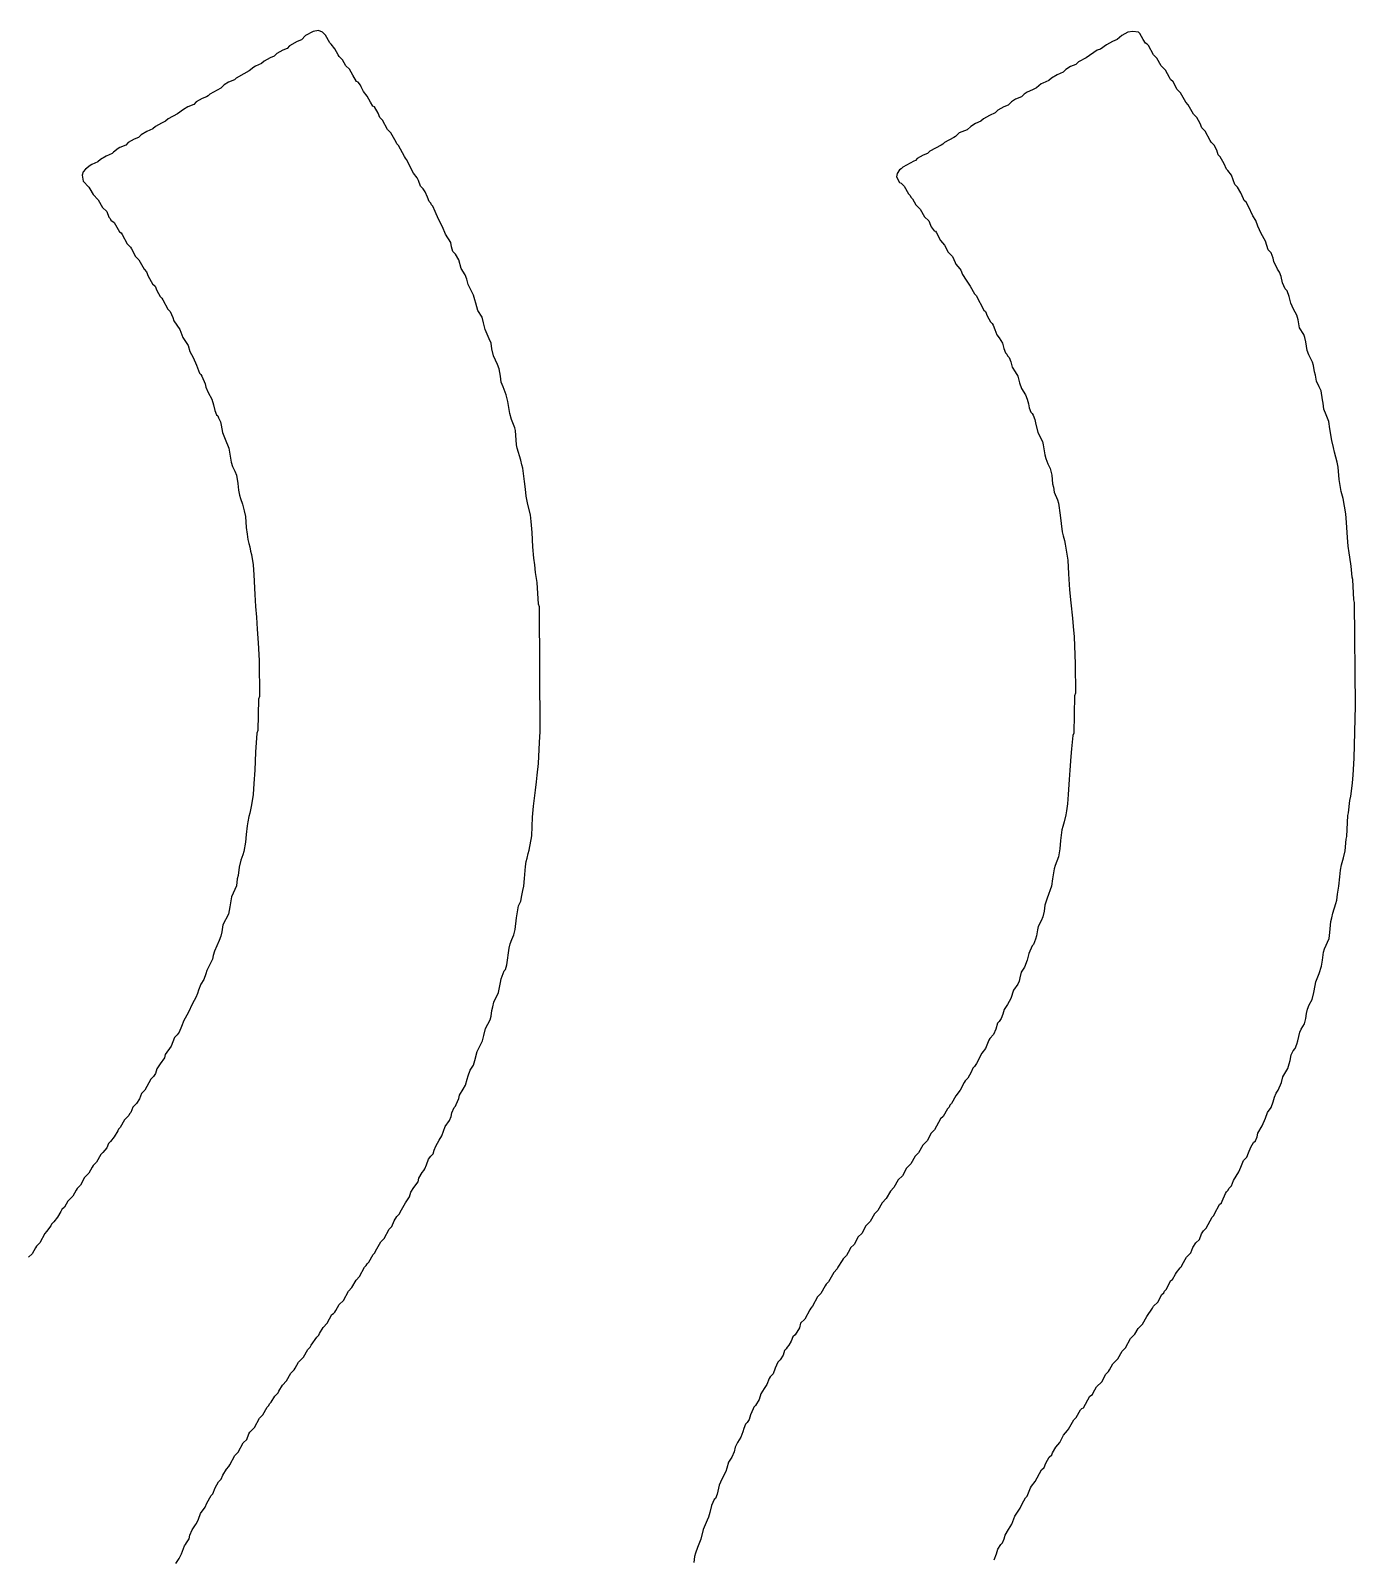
# Model space of a CAD drawing. Header units: inches. Extents: x 0 to 5379, y 0 to 5429.
# Drawn here: x 175.35 to 177.11, y 125.685 to 127.717 of the extents above; entities that cross this region are included whole.
import ezdxf

# ---------------------------------------------------------------- set-up
doc = ezdxf.new("R2010")
doc.units = ezdxf.units.IN
doc.layers.add('Bottom Overlay', color=54, linetype='Continuous')

msp = doc.modelspace()

# ---------------------------------------------------------------- linework, layer by layer
at = {"layer": 'Bottom Overlay'}
for p, q in [((175.7256, 127.7154), (175.7154, 127.7098)), ((175.7324, 127.7165), (175.7256, 127.7154)), ((175.738, 127.7143), (175.7324, 127.7165)), ((175.7419, 127.7103), (175.738, 127.7143)), ((176.8074, 127.7143), (176.7995, 127.7098)), ((176.8141, 127.7154), (176.8074, 127.7143)), ((176.822, 127.7143), (176.8141, 127.7154)), ((176.8237, 127.7126), (176.822, 127.7143)), ((175.694, 127.6963), (175.6907, 127.6929)), ((175.7042, 127.7019), (175.694, 127.6963)), ((175.7098, 127.7041), (175.7042, 127.7019)), ((175.7154, 127.7098), (175.7098, 127.7041)), ((175.7476, 127.7002), (175.7419, 127.7103)), ((175.7493, 127.6985), (175.7476, 127.7002)), ((175.7543, 127.6923), (175.7493, 127.6985)), ((176.7792, 127.6974), (176.7713, 127.6918)), ((176.7871, 127.7019), (176.7792, 127.6974)), ((176.7933, 127.7047), (176.7871, 127.7019)), ((176.7995, 127.7098), (176.7933, 127.7047)), ((176.8282, 127.7047), (176.8237, 127.7126)), ((176.831, 127.6996), (176.8282, 127.7047)), ((176.8333, 127.6985), (176.831, 127.6996)), ((176.835, 127.6968), (176.8333, 127.6985)), ((176.8417, 127.6844), (176.835, 127.6968)), ((175.6602, 127.676), (175.6569, 127.6726)), ((175.6681, 127.6805), (175.6602, 127.676)), ((175.6738, 127.6827), (175.6681, 127.6805)), ((175.6771, 127.6861), (175.6738, 127.6827)), ((175.685, 127.6906), (175.6771, 127.6861)), ((175.6907, 127.6929), (175.685, 127.6906)), ((175.7588, 127.6844), (175.7543, 127.6923)), ((175.76, 127.6822), (175.7588, 127.6844)), ((175.7645, 127.6777), (175.76, 127.6822)), ((175.769, 127.6698), (175.7645, 127.6777)), ((176.742, 127.6749), (176.7386, 127.6715)), ((176.7522, 127.6805), (176.742, 127.6749)), ((176.7668, 127.6906), (176.7522, 127.6805)), ((176.7713, 127.6918), (176.7668, 127.6906)), ((176.8462, 127.6799), (176.8417, 127.6844)), ((176.8519, 127.6698), (176.8462, 127.6799)), ((175.623, 127.6534), (175.6208, 127.6512)), ((175.6332, 127.6591), (175.623, 127.6534)), ((175.6405, 127.663), (175.6332, 127.6591)), ((175.6467, 127.6681), (175.6405, 127.663)), ((175.649, 127.6692), (175.6467, 127.6681)), ((175.6569, 127.6726), (175.649, 127.6692)), ((175.7735, 127.6653), (175.769, 127.6698)), ((175.778, 127.6574), (175.7735, 127.6653)), ((175.7831, 127.6489), (175.778, 127.6574)), ((176.706, 127.6534), (176.7026, 127.6501)), ((176.7138, 127.6579), (176.706, 127.6534)), ((176.7217, 127.6613), (176.7138, 127.6579)), ((176.7251, 127.6647), (176.7217, 127.6613)), ((176.7313, 127.6686), (176.7251, 127.6647)), ((176.7386, 127.6715), (176.7313, 127.6686)), ((176.8575, 127.6641), (176.8519, 127.6698)), ((176.8631, 127.654), (176.8575, 127.6641)), ((176.8643, 127.6517), (176.8631, 127.654)), ((175.6028, 127.6399), (175.5881, 127.632)), ((175.6073, 127.6444), (175.6028, 127.6399)), ((175.6129, 127.6478), (175.6073, 127.6444)), ((175.6208, 127.6512), (175.6129, 127.6478)), ((175.7853, 127.6478), (175.7831, 127.6489)), ((175.7881, 127.6439), (175.7853, 127.6478)), ((175.7893, 127.6416), (175.7881, 127.6439)), ((175.7921, 127.6354), (175.7893, 127.6416)), ((175.7971, 127.6292), (175.7921, 127.6354)), ((176.6738, 127.6348), (176.6699, 127.632)), ((176.6812, 127.6377), (176.6738, 127.6348)), ((176.6862, 127.6405), (176.6812, 127.6377)), ((176.6924, 127.6456), (176.6862, 127.6405)), ((176.6947, 127.6467), (176.6924, 127.6456)), ((176.7026, 127.6501), (176.6947, 127.6467)), ((176.8677, 127.6484), (176.8643, 127.6517)), ((176.8733, 127.6382), (176.8677, 127.6484)), ((176.8778, 127.6337), (176.8733, 127.6382)), ((176.8846, 127.6213), (176.8778, 127.6337)), ((175.5588, 127.6151), (175.5532, 127.6117)), ((175.5667, 127.6185), (175.5588, 127.6151)), ((175.5701, 127.6219), (175.5667, 127.6185)), ((175.578, 127.6264), (175.5701, 127.6219)), ((175.5836, 127.6286), (175.578, 127.6264)), ((175.5859, 127.6298), (175.5836, 127.6286)), ((175.5881, 127.632), (175.5859, 127.6298)), ((175.8017, 127.6213), (175.7971, 127.6292)), ((175.8045, 127.6163), (175.8017, 127.6213)), ((175.8067, 127.6151), (175.8045, 127.6163)), ((175.8118, 127.6067), (175.8067, 127.6151)), ((176.6428, 127.6151), (176.635, 127.6106)), ((176.6485, 127.6174), (176.6428, 127.6151)), ((176.653, 127.6219), (176.6485, 127.6174)), ((176.6586, 127.6253), (176.653, 127.6219)), ((176.6665, 127.6286), (176.6586, 127.6253)), ((176.6699, 127.632), (176.6665, 127.6286)), ((176.8879, 127.6179), (176.8846, 127.6213)), ((176.8947, 127.6055), (176.8879, 127.6179)), ((175.5239, 127.5937), (175.516, 127.5892)), ((175.5295, 127.596), (175.5239, 127.5937)), ((175.5329, 127.5994), (175.5295, 127.596)), ((175.5453, 127.6061), (175.5329, 127.5994)), ((175.5532, 127.6117), (175.5453, 127.6061)), ((175.814, 127.601), (175.8118, 127.6067)), ((175.8174, 127.5977), (175.814, 127.601)), ((175.8242, 127.5853), (175.8174, 127.5977)), ((176.6051, 127.5932), (176.5989, 127.5892)), ((176.6124, 127.596), (176.6051, 127.5932)), ((176.6158, 127.5994), (176.6124, 127.596)), ((176.6237, 127.6039), (176.6158, 127.5994)), ((176.6316, 127.6072), (176.6237, 127.6039)), ((176.635, 127.6106), (176.6316, 127.6072)), ((176.8992, 127.601), (176.8947, 127.6055)), ((176.9037, 127.5932), (176.8992, 127.601)), ((176.906, 127.5875), (176.9037, 127.5932)), ((175.4878, 127.5723), (175.4799, 127.5678)), ((175.4935, 127.5746), (175.4878, 127.5723)), ((175.4968, 127.5779), (175.4935, 127.5746)), ((175.5047, 127.5824), (175.4968, 127.5779)), ((175.5126, 127.5858), (175.5047, 127.5824)), ((175.516, 127.5892), (175.5126, 127.5858)), ((175.8287, 127.5808), (175.8242, 127.5853)), ((175.8355, 127.5684), (175.8287, 127.5808)), ((176.5764, 127.5746), (176.564, 127.5678)), ((176.5786, 127.5757), (176.5764, 127.5746)), ((176.5837, 127.5808), (176.5786, 127.5757)), ((176.5944, 127.5847), (176.5837, 127.5808)), ((176.5989, 127.5892), (176.5944, 127.5847)), ((176.9105, 127.583), (176.906, 127.5875)), ((176.9172, 127.5706), (176.9105, 127.583)), ((175.4585, 127.5532), (175.4506, 127.5498)), ((175.4602, 127.5548), (175.4585, 127.5532)), ((175.4664, 127.5599), (175.4602, 127.5548)), ((175.4687, 127.561), (175.4664, 127.5599)), ((175.4766, 127.5644), (175.4687, 127.561)), ((175.4799, 127.5678), (175.4766, 127.5644)), ((175.8366, 127.5661), (175.8355, 127.5684)), ((175.8388, 127.5639), (175.8366, 127.5661)), ((175.8467, 127.5492), (175.8388, 127.5639)), ((176.5358, 127.5509), (176.5279, 127.5464)), ((176.5414, 127.5532), (176.5358, 127.5509)), ((176.5448, 127.5565), (176.5414, 127.5532)), ((176.5595, 127.5644), (176.5448, 127.5565)), ((176.5617, 127.5655), (176.5595, 127.5644)), ((176.564, 127.5678), (176.5617, 127.5655)), ((176.9184, 127.5684), (176.9172, 127.5706)), ((176.9223, 127.5644), (176.9184, 127.5684)), ((176.9257, 127.5577), (176.9223, 127.5644)), ((176.9274, 127.5515), (176.9257, 127.5577)), ((176.9302, 127.5486), (176.9274, 127.5515)), ((175.423, 127.5323), (175.4197, 127.5289)), ((175.4292, 127.5374), (175.423, 127.5323)), ((175.4315, 127.5385), (175.4292, 127.5374)), ((175.4394, 127.5419), (175.4315, 127.5385)), ((175.4428, 127.5453), (175.4394, 127.5419)), ((175.4506, 127.5498), (175.4428, 127.5453)), ((175.8479, 127.547), (175.8467, 127.5492)), ((175.8495, 127.5453), (175.8479, 127.547)), ((175.8586, 127.5272), (175.8495, 127.5453)), ((176.5042, 127.5317), (176.5014, 127.5267)), ((176.5065, 127.5329), (176.5042, 127.5317)), ((176.5088, 127.5351), (176.5065, 127.5329)), ((176.5234, 127.543), (176.5088, 127.5351)), ((176.5257, 127.5441), (176.5234, 127.543)), ((176.5279, 127.5464), (176.5257, 127.5441)), ((176.9358, 127.5396), (176.9302, 127.5486)), ((176.9386, 127.5323), (176.9358, 127.5396)), ((176.9403, 127.5306), (176.9386, 127.5323)), ((176.9454, 127.5244), (176.9403, 127.5306)), ((175.4197, 127.5289), (175.4185, 127.5244)), ((175.4185, 127.5244), (175.4197, 127.5165)), ((175.4197, 127.5165), (175.4275, 127.5086)), ((175.8636, 127.521), (175.8586, 127.5272)), ((175.8653, 127.5171), (175.8636, 127.521)), ((175.8681, 127.5098), (175.8653, 127.5171)), ((176.5014, 127.5267), (176.5003, 127.5222)), ((176.5003, 127.5222), (176.5042, 127.5148)), ((176.5042, 127.5148), (176.5065, 127.5137)), ((176.5065, 127.5137), (176.5104, 127.5098)), ((176.9499, 127.512), (176.9454, 127.5244)), ((176.9533, 127.5086), (176.9499, 127.512)), ((175.4275, 127.5086), (175.4287, 127.5064)), ((175.4287, 127.5064), (175.4332, 127.4985)), ((175.4332, 127.4985), (175.4399, 127.4917)), ((175.4399, 127.4917), (175.4456, 127.4816)), ((175.8715, 127.5064), (175.8681, 127.5098)), ((175.8743, 127.5024), (175.8715, 127.5064)), ((175.8772, 127.4951), (175.8743, 127.5024)), ((175.8794, 127.4895), (175.8772, 127.4951)), ((176.5104, 127.5098), (176.5161, 127.4996)), ((176.5161, 127.4996), (176.5183, 127.4974)), ((176.5183, 127.4974), (176.5195, 127.4951)), ((176.5195, 127.4951), (176.5217, 127.4929)), ((176.5217, 127.4929), (176.5262, 127.485)), ((176.9578, 127.5008), (176.9533, 127.5086)), ((176.9612, 127.4929), (176.9578, 127.5008)), ((176.9623, 127.4906), (176.9612, 127.4929)), ((176.9646, 127.4884), (176.9623, 127.4906)), ((175.4456, 127.4816), (175.4512, 127.476)), ((175.4512, 127.476), (175.454, 127.4686)), ((175.8817, 127.4872), (175.8794, 127.4895)), ((175.8828, 127.485), (175.8817, 127.4872)), ((175.8845, 127.4833), (175.8828, 127.485)), ((175.8873, 127.476), (175.8845, 127.4833)), ((175.8918, 127.4658), (175.8873, 127.476)), ((176.5262, 127.485), (176.5319, 127.4793)), ((176.5319, 127.4793), (176.5375, 127.4692)), ((176.9679, 127.4827), (176.9646, 127.4884)), ((176.9736, 127.4703), (176.9679, 127.4827)), ((176.9775, 127.4641), (176.9736, 127.4703)), ((175.454, 127.4686), (175.4557, 127.4669)), ((175.4557, 127.4669), (175.4568, 127.4647)), ((175.4568, 127.4647), (175.4613, 127.4613)), ((175.4613, 127.4613), (175.4681, 127.4489)), ((175.8974, 127.4557), (175.8918, 127.4658)), ((175.9014, 127.4461), (175.8974, 127.4557)), ((176.5375, 127.4692), (176.5431, 127.4636)), ((176.5431, 127.4636), (176.5454, 127.4579)), ((176.5454, 127.4579), (176.5465, 127.4557)), ((176.5465, 127.4557), (176.5504, 127.4506)), ((176.5504, 127.4506), (176.5521, 127.45)), ((176.5521, 127.45), (176.5533, 127.4478)), ((176.9803, 127.4568), (176.9775, 127.4641)), ((176.9848, 127.4467), (176.9803, 127.4568)), ((175.4681, 127.4489), (175.4704, 127.4478)), ((175.4704, 127.4478), (175.4715, 127.4455)), ((175.4715, 127.4455), (175.4782, 127.4331)), ((175.4782, 127.4331), (175.4828, 127.4286)), ((175.9081, 127.4348), (175.9014, 127.4461)), ((175.9093, 127.4292), (175.9081, 127.4348)), ((175.911, 127.423), (175.9093, 127.4292)), ((176.5533, 127.4478), (176.5589, 127.4376)), ((176.5589, 127.4376), (176.564, 127.4314)), ((176.564, 127.4314), (176.569, 127.4219)), ((176.9905, 127.4365), (176.9848, 127.4467)), ((176.9939, 127.4253), (176.9905, 127.4365)), ((175.4828, 127.4286), (175.4839, 127.4264)), ((175.4839, 127.4264), (175.4895, 127.4162)), ((175.4895, 127.4162), (175.494, 127.4117)), ((175.494, 127.4117), (175.5008, 127.3993)), ((175.9143, 127.4196), (175.911, 127.423)), ((175.9188, 127.4117), (175.9143, 127.4196)), ((175.9222, 127.4005), (175.9188, 127.4117)), ((176.569, 127.4219), (176.5747, 127.4162)), ((176.5747, 127.4162), (176.5781, 127.4083)), ((176.9978, 127.4213), (176.9939, 127.4253)), ((177.0006, 127.414), (176.9978, 127.4213)), ((177.0017, 127.4095), (177.0006, 127.414)), ((177.0063, 127.3993), (177.0017, 127.4095)), ((175.5008, 127.3993), (175.5042, 127.396)), ((175.5042, 127.396), (175.5064, 127.3903)), ((175.5064, 127.3903), (175.5121, 127.3802)), ((175.9273, 127.392), (175.9222, 127.4005)), ((175.9296, 127.3864), (175.9273, 127.392)), ((176.5781, 127.4083), (176.5792, 127.4061)), ((176.5792, 127.4061), (176.5843, 127.3999)), ((176.5843, 127.3999), (176.5859, 127.3982)), ((176.5859, 127.3982), (176.5882, 127.3926)), ((176.5882, 127.3926), (176.5927, 127.3847)), ((177.0091, 127.3954), (177.0063, 127.3993)), ((177.0113, 127.3898), (177.0091, 127.3954)), ((177.013, 127.3813), (177.0113, 127.3898)), ((175.5121, 127.3802), (175.5154, 127.3768)), ((175.5154, 127.3768), (175.5177, 127.3712)), ((175.5177, 127.3712), (175.5222, 127.3633)), ((175.9312, 127.379), (175.9296, 127.3864)), ((175.9386, 127.365), (175.9312, 127.379)), ((176.5927, 127.3847), (176.5983, 127.3768)), ((176.5983, 127.3768), (176.604, 127.3667)), ((177.0164, 127.3734), (177.013, 127.3813)), ((177.0192, 127.3706), (177.0164, 127.3734)), ((177.022, 127.3633), (177.0192, 127.3706)), ((175.5222, 127.3633), (175.5244, 127.361)), ((175.5244, 127.361), (175.5256, 127.3588)), ((175.5256, 127.3588), (175.5323, 127.3464)), ((175.9403, 127.3588), (175.9386, 127.365)), ((175.9414, 127.3543), (175.9403, 127.3588)), ((175.9442, 127.3447), (175.9414, 127.3543)), ((176.604, 127.3667), (176.6062, 127.3644)), ((176.6062, 127.3644), (176.6164, 127.3452)), ((177.0243, 127.3543), (177.022, 127.3633)), ((177.0277, 127.3464), (177.0243, 127.3543)), ((175.5323, 127.3464), (175.5357, 127.343)), ((175.5357, 127.343), (175.5391, 127.3351)), ((175.5391, 127.3351), (175.5402, 127.3306)), ((175.5402, 127.3306), (175.5481, 127.3193)), ((175.9498, 127.3357), (175.9442, 127.3447)), ((175.9515, 127.3283), (175.9498, 127.3357)), ((175.9538, 127.3193), (175.9515, 127.3283)), ((176.6164, 127.3452), (176.6186, 127.343)), ((176.6186, 127.343), (176.6209, 127.3374)), ((176.6209, 127.3374), (176.6254, 127.3295)), ((176.6254, 127.3295), (176.6276, 127.3272)), ((177.0322, 127.3385), (177.0277, 127.3464)), ((177.0339, 127.3323), (177.0322, 127.3385)), ((177.0356, 127.3216), (177.0339, 127.3323)), ((175.5481, 127.3193), (175.5521, 127.3086)), ((175.5521, 127.3086), (175.5549, 127.3047)), ((175.9594, 127.3069), (175.9538, 127.3193)), ((176.6276, 127.3272), (176.6288, 127.325)), ((176.6288, 127.325), (176.631, 127.3193)), ((176.631, 127.3193), (176.6338, 127.312)), ((176.6338, 127.312), (176.6366, 127.3081)), ((176.6366, 127.3081), (176.6412, 127.3013)), ((177.0412, 127.3126), (177.0356, 127.3216)), ((177.0429, 127.3086), (177.0412, 127.3126)), ((177.044, 127.303), (177.0429, 127.3086)), ((175.5549, 127.3047), (175.5594, 127.2979)), ((175.5594, 127.2979), (175.5616, 127.29)), ((175.5616, 127.29), (175.5661, 127.2821)), ((175.9617, 127.3013), (175.9594, 127.3069)), ((175.9628, 127.2934), (175.9617, 127.3013)), ((175.965, 127.2844), (175.9628, 127.2934)), ((176.6412, 127.3013), (176.6428, 127.294)), ((176.6428, 127.294), (176.6451, 127.2883)), ((176.6451, 127.2883), (176.6468, 127.2866)), ((177.0457, 127.2912), (177.044, 127.303)), ((177.0479, 127.2855), (177.0457, 127.2912)), ((175.5661, 127.2821), (175.5706, 127.272)), ((175.5706, 127.272), (175.5746, 127.2613)), ((175.9701, 127.2726), (175.965, 127.2844)), ((175.9724, 127.2669), (175.9701, 127.2726)), ((175.9741, 127.2574), (175.9724, 127.2669)), ((176.6468, 127.2866), (176.6479, 127.2844)), ((176.6479, 127.2844), (176.6502, 127.2821)), ((176.6502, 127.2821), (176.6524, 127.2765)), ((176.6524, 127.2765), (176.6541, 127.2692)), ((176.6541, 127.2692), (176.6581, 127.263)), ((177.053, 127.2759), (177.0479, 127.2855)), ((177.0541, 127.2714), (177.053, 127.2759)), ((177.0558, 127.263), (177.0541, 127.2714)), ((175.5746, 127.2613), (175.5763, 127.2596)), ((175.5763, 127.2596), (175.5774, 127.2574)), ((175.5774, 127.2574), (175.5819, 127.2472)), ((175.5819, 127.2472), (175.583, 127.2427)), ((175.9752, 127.2495), (175.9741, 127.2574)), ((175.978, 127.2433), (175.9752, 127.2495)), ((176.6581, 127.263), (176.6614, 127.2574)), ((176.6614, 127.2574), (176.6637, 127.2483)), ((176.6637, 127.2483), (176.6665, 127.241)), ((177.057, 127.2585), (177.0558, 127.263)), ((177.0581, 127.2506), (177.057, 127.2585)), ((177.062, 127.2433), (177.0581, 127.2506)), ((175.583, 127.2427), (175.5859, 127.2354)), ((175.5859, 127.2354), (175.5909, 127.2269)), ((175.5909, 127.2269), (175.5932, 127.219)), ((175.9819, 127.2326), (175.978, 127.2433)), ((175.9842, 127.2235), (175.9819, 127.2326)), ((176.6665, 127.241), (176.6716, 127.2326)), ((176.6716, 127.2326), (176.6738, 127.2269)), ((176.6738, 127.2269), (176.6755, 127.2207)), ((177.0643, 127.2376), (177.062, 127.2433)), ((177.066, 127.2258), (177.0643, 127.2376)), ((177.0671, 127.2213), (177.066, 127.2258)), ((175.5932, 127.219), (175.5949, 127.2117)), ((175.5949, 127.2117), (175.5971, 127.2061)), ((175.5971, 127.2061), (175.5988, 127.2044)), ((175.9865, 127.2078), (175.9842, 127.2235)), ((175.9887, 127.1999), (175.9865, 127.2078)), ((176.6755, 127.2207), (176.6767, 127.2151)), ((176.6767, 127.2151), (176.6789, 127.2095)), ((176.6789, 127.2095), (176.6806, 127.2078)), ((176.6806, 127.2078), (176.6817, 127.2055)), ((176.6817, 127.2055), (176.684, 127.1999)), ((177.0682, 127.2134), (177.0671, 127.2213)), ((177.0711, 127.2061), (177.0682, 127.2134)), ((177.0744, 127.1971), (177.0711, 127.2061)), ((175.5988, 127.2044), (175.5999, 127.2021)), ((175.5999, 127.2021), (175.6022, 127.1965)), ((175.6022, 127.1965), (175.6033, 127.192)), ((175.6033, 127.192), (175.605, 127.1824)), ((175.9932, 127.1886), (175.9887, 127.1999)), ((175.9943, 127.1852), (175.9932, 127.1886)), ((175.9955, 127.1661), (175.9943, 127.1852)), ((176.684, 127.1999), (176.6851, 127.1954)), ((176.6851, 127.1954), (176.6879, 127.1824)), ((177.0761, 127.1875), (177.0744, 127.1971)), ((177.0784, 127.1717), (177.0761, 127.1875)), ((175.605, 127.1824), (175.6084, 127.1734)), ((175.6084, 127.1734), (175.6135, 127.1616)), ((175.9966, 127.1616), (175.9955, 127.1661)), ((176.6879, 127.1824), (176.6941, 127.1706)), ((176.6941, 127.1706), (176.6952, 127.1661)), ((176.6952, 127.1661), (176.6975, 127.1526)), ((177.0806, 127.1627), (177.0784, 127.1717)), ((175.6135, 127.1616), (175.6146, 127.1537)), ((175.6146, 127.1537), (175.6163, 127.143)), ((176.0011, 127.1458), (175.9966, 127.1616)), ((176.0028, 127.1396), (176.0011, 127.1458)), ((176.6975, 127.1526), (176.6986, 127.148)), ((176.6986, 127.148), (176.7014, 127.1407)), ((177.0823, 127.1565), (177.0806, 127.1627)), ((177.0857, 127.143), (177.0823, 127.1565)), ((175.6163, 127.143), (175.6185, 127.1373)), ((175.6185, 127.1373), (175.6214, 127.1311)), ((175.6214, 127.1311), (175.6236, 127.1255)), ((175.6236, 127.1255), (175.6253, 127.1148)), ((176.0039, 127.1351), (176.0028, 127.1396)), ((176.0062, 127.1171), (176.0039, 127.1351)), ((176.7014, 127.1407), (176.7043, 127.1345)), ((176.7043, 127.1345), (176.7065, 127.1255)), ((176.7065, 127.1255), (176.7076, 127.1142)), ((177.0868, 127.1362), (177.0857, 127.143)), ((177.0885, 127.1199), (177.0868, 127.1362)), ((175.6253, 127.1148), (175.6264, 127.1058)), ((175.6264, 127.1058), (175.6276, 127.099)), ((176.0073, 127.1069), (176.0062, 127.1171)), ((176.0084, 127.0979), (176.0073, 127.1069)), ((176.7076, 127.1142), (176.7088, 127.1097)), ((176.7088, 127.1097), (176.7099, 127.103)), ((177.0908, 127.1041), (177.0885, 127.1199)), ((177.0936, 127.0945), (177.0908, 127.1041)), ((175.6276, 127.099), (175.6287, 127.0945)), ((175.6287, 127.0945), (175.6315, 127.0872)), ((175.6315, 127.0872), (175.6338, 127.0782)), ((176.0107, 127.0866), (176.0084, 127.0979)), ((176.0141, 127.0731), (176.0107, 127.0866)), ((176.7099, 127.103), (176.7144, 127.0928)), ((176.7144, 127.0928), (176.7155, 127.0883)), ((176.7155, 127.0883), (176.7178, 127.0725)), ((177.097, 127.0742), (177.0936, 127.0945)), ((175.6338, 127.0782), (175.6354, 127.0709)), ((175.6354, 127.0709), (175.6366, 127.0562)), ((176.0152, 127.0641), (176.0141, 127.0731)), ((176.0163, 127.0494), (176.0152, 127.0641)), ((176.7178, 127.0725), (176.7189, 127.0613)), ((177.0981, 127.063), (177.097, 127.0742)), ((175.6366, 127.0562), (175.6377, 127.0472)), ((175.6377, 127.0472), (175.6388, 127.0404)), ((176.0174, 127.0303), (176.0163, 127.0494)), ((176.7189, 127.0613), (176.7206, 127.0506)), ((176.7206, 127.0506), (176.7217, 127.0449)), ((176.7217, 127.0449), (176.7234, 127.0387)), ((177.0992, 127.0427), (177.0981, 127.063)), ((175.6388, 127.0404), (175.64, 127.0348)), ((175.64, 127.0348), (175.6411, 127.0303)), ((175.6411, 127.0303), (175.6422, 127.0247)), ((175.6422, 127.0247), (175.6433, 127.0201)), ((176.0186, 127.0156), (176.0174, 127.0303)), ((176.7234, 127.0387), (176.7245, 127.0342)), ((176.7245, 127.0342), (176.7268, 127.0207)), ((177.1003, 127.0314), (177.0992, 127.0427)), ((177.1015, 127.0224), (177.1003, 127.0314)), ((175.6433, 127.0201), (175.6456, 127.0066)), ((175.6456, 127.0066), (175.6467, 126.9931)), ((176.0197, 127.0066), (176.0186, 127.0156)), ((176.0208, 126.9965), (176.0197, 127.0066)), ((176.7268, 127.0207), (176.7279, 127.0128)), ((176.7279, 127.0128), (176.729, 126.9948)), ((177.1026, 127.0168), (177.1015, 127.0224)), ((177.1043, 127.0049), (177.1026, 127.0168)), ((177.1054, 126.9903), (177.1043, 127.0049)), ((175.6467, 126.9931), (175.6478, 126.9672)), ((176.0231, 126.983), (176.0208, 126.9965)), ((176.0248, 126.9542), (176.0231, 126.983)), ((176.729, 126.9948), (176.7302, 126.9734)), ((177.1065, 126.9869), (177.1054, 126.9903)), ((177.1077, 126.9599), (177.1065, 126.9869)), ((175.6478, 126.9672), (175.649, 126.9514)), ((176.7302, 126.9734), (176.7319, 126.9559)), ((175.649, 126.9514), (175.6501, 126.9368)), ((176.0259, 126.9508), (176.0248, 126.9542)), ((176.027, 126.7852), (176.0259, 126.9508)), ((176.7319, 126.9559), (176.7341, 126.9356)), ((177.1088, 126.9565), (177.1077, 126.9599)), ((177.1099, 126.819), (177.1088, 126.9565)), ((175.6501, 126.9368), (175.6512, 126.921)), ((176.7341, 126.9356), (176.7352, 126.9244)), ((176.7352, 126.9244), (176.7364, 126.9108)), ((175.6512, 126.921), (175.6523, 126.903)), ((175.6523, 126.903), (175.6535, 126.8793)), ((176.7364, 126.9108), (176.7375, 126.8748)), ((175.6535, 126.8793), (175.654, 126.8314)), ((176.7375, 126.8748), (176.7381, 126.8359)), ((175.6529, 126.828), (175.6518, 126.7863)), ((175.654, 126.8314), (175.6529, 126.828)), ((176.7369, 126.8325), (176.7358, 126.7829)), ((176.7381, 126.8359), (176.7369, 126.8325)), ((177.1082, 126.7497), (177.1099, 126.819)), ((175.6507, 126.7829), (175.649, 126.7576)), ((175.6518, 126.7863), (175.6507, 126.7829)), ((176.0259, 126.7706), (176.027, 126.7852)), ((176.7347, 126.7796), (176.733, 126.7621)), ((176.7358, 126.7829), (176.7347, 126.7796)), ((176.0248, 126.7424), (176.0259, 126.7706)), ((176.733, 126.7621), (176.7319, 126.752)), ((175.649, 126.7576), (175.6478, 126.7339)), ((176.0231, 126.7272), (176.0248, 126.7424)), ((176.7319, 126.752), (176.7307, 126.7339)), ((177.1071, 126.7272), (177.1082, 126.7497)), ((175.6478, 126.7339), (175.6467, 126.7159)), ((176.0208, 126.7069), (176.022, 126.7182)), ((176.022, 126.7182), (176.0231, 126.7272)), ((176.7296, 126.7215), (176.7285, 126.7013)), ((176.7307, 126.7339), (176.7296, 126.7215)), ((177.106, 126.717), (177.1071, 126.7272)), ((175.6456, 126.7013), (175.6433, 126.6877)), ((175.6467, 126.7159), (175.6456, 126.7013)), ((176.018, 126.686), (176.0197, 126.7001)), ((176.0197, 126.7001), (176.0208, 126.7069)), ((176.7285, 126.7013), (176.7274, 126.6889)), ((177.1026, 126.6934), (177.1037, 126.699)), ((177.1037, 126.699), (177.1049, 126.7058)), ((177.1049, 126.7058), (177.106, 126.717)), ((175.6433, 126.6877), (175.6411, 126.6765)), ((176.0169, 126.6714), (176.018, 126.686)), ((176.7262, 126.6798), (176.7251, 126.6742)), ((176.7274, 126.6889), (176.7262, 126.6798)), ((177.1009, 126.677), (177.1026, 126.6934)), ((175.6377, 126.6596), (175.6366, 126.6483)), ((175.6388, 126.6652), (175.6377, 126.6596)), ((175.64, 126.672), (175.6388, 126.6652)), ((175.6411, 126.6765), (175.64, 126.672)), ((176.0158, 126.6466), (176.0169, 126.6714)), ((176.7212, 126.659), (176.72, 126.6545)), ((176.7229, 126.6652), (176.7212, 126.659)), ((176.7251, 126.6742), (176.7229, 126.6652)), ((177.0987, 126.6455), (177.0998, 126.6736)), ((177.0998, 126.6736), (177.1009, 126.677)), ((175.6354, 126.6381), (175.6332, 126.6258)), ((175.6366, 126.6483), (175.6354, 126.6381)), ((176.0124, 126.6274), (176.0158, 126.6466)), ((176.7183, 126.6404), (176.7172, 126.6291)), ((176.72, 126.6545), (176.7183, 126.6404)), ((177.0964, 126.6263), (177.0975, 126.6421)), ((177.0975, 126.6421), (177.0987, 126.6455)), ((175.6321, 126.6212), (175.6292, 126.6139)), ((175.6332, 126.6258), (175.6321, 126.6212)), ((176.0084, 126.6122), (176.0096, 126.6167)), ((176.0096, 126.6167), (176.0112, 126.6229)), ((176.0112, 126.6229), (176.0124, 126.6274)), ((176.7155, 126.6184), (176.711, 126.6072)), ((176.7172, 126.6291), (176.7155, 126.6184)), ((177.0913, 126.6077), (177.0941, 126.6173)), ((177.0941, 126.6173), (177.0964, 126.6263)), ((175.627, 126.6049), (175.6259, 126.5936)), ((175.6292, 126.6139), (175.627, 126.6049)), ((176.0062, 126.5897), (176.0073, 126.6055)), ((176.0073, 126.6055), (176.0084, 126.6122)), ((176.7099, 126.6027), (176.7076, 126.5891)), ((176.711, 126.6072), (176.7099, 126.6027)), ((177.0891, 126.5919), (177.0902, 126.601)), ((177.0902, 126.601), (177.0913, 126.6077)), ((175.6236, 126.5801), (175.6168, 126.5655)), ((175.6247, 126.5891), (175.6236, 126.5801)), ((175.6259, 126.5936), (175.6247, 126.5891)), ((176.0039, 126.5739), (176.0051, 126.5796)), ((176.0051, 126.5796), (176.0062, 126.5897)), ((176.706, 126.5796), (176.7003, 126.5638)), ((176.7076, 126.5891), (176.706, 126.5796)), ((177.0863, 126.5688), (177.088, 126.5796)), ((177.088, 126.5796), (177.0891, 126.5919)), ((175.6168, 126.5655), (175.6146, 126.5519)), ((175.9983, 126.5536), (176.0011, 126.5598)), ((176.0011, 126.5598), (176.0028, 126.5672)), ((176.0028, 126.5672), (176.0039, 126.5739)), ((176.7003, 126.5638), (176.6975, 126.5542)), ((177.0801, 126.5435), (177.084, 126.5564)), ((177.084, 126.5564), (177.0851, 126.561)), ((177.0851, 126.561), (177.0863, 126.5688)), ((175.6129, 126.5424), (175.6056, 126.5283)), ((175.6146, 126.5519), (175.6129, 126.5424)), ((175.9938, 126.5221), (175.9955, 126.5373)), ((175.9955, 126.5373), (175.9983, 126.5536)), ((176.6947, 126.539), (176.6924, 126.5334)), ((176.6964, 126.5463), (176.6947, 126.539)), ((176.6975, 126.5542), (176.6964, 126.5463)), ((177.0772, 126.5328), (177.0784, 126.5373)), ((177.0784, 126.5373), (177.0801, 126.5435)), ((175.6039, 126.5187), (175.6028, 126.5131)), ((175.6056, 126.5283), (175.6039, 126.5187)), ((175.9893, 126.5086), (175.9921, 126.5148)), ((175.9921, 126.5148), (175.9938, 126.5221)), ((176.6874, 126.5215), (176.6862, 126.5136)), ((176.6885, 126.526), (176.6874, 126.5215)), ((176.6924, 126.5334), (176.6885, 126.526)), ((177.075, 126.5102), (177.0761, 126.5181)), ((177.0761, 126.5181), (177.0772, 126.5328)), ((175.6005, 126.5074), (175.5943, 126.4933)), ((175.6028, 126.5131), (175.6005, 126.5074)), ((175.9825, 126.4748), (175.9859, 126.4973)), ((175.9859, 126.4973), (175.987, 126.5029)), ((175.987, 126.5029), (175.9893, 126.5086)), ((176.6806, 126.5001), (176.6761, 126.49)), ((176.6823, 126.5018), (176.6806, 126.5001)), ((176.6851, 126.5091), (176.6823, 126.5018)), ((176.6862, 126.5136), (176.6851, 126.5091)), ((177.0677, 126.4917), (177.0688, 126.4962)), ((177.0688, 126.4962), (177.075, 126.5102)), ((175.5892, 126.477), (175.5842, 126.4674)), ((175.5915, 126.4826), (175.5892, 126.477)), ((175.5926, 126.4872), (175.5915, 126.4826)), ((175.5943, 126.4933), (175.5926, 126.4872)), ((175.9808, 126.4686), (175.9825, 126.4748)), ((176.6738, 126.481), (176.6705, 126.4719)), ((176.6761, 126.49), (176.6738, 126.481)), ((177.0649, 126.4731), (177.066, 126.481)), ((177.066, 126.481), (177.0677, 126.4917)), ((175.5802, 126.4556), (175.5763, 126.4494)), ((175.583, 126.4629), (175.5802, 126.4556)), ((175.5842, 126.4674), (175.583, 126.4629)), ((175.9741, 126.4517), (175.9752, 126.4562)), ((175.9752, 126.4562), (175.9791, 126.4669)), ((175.9791, 126.4669), (175.9808, 126.4686)), ((176.6643, 126.4579), (176.6631, 126.4533)), ((176.6659, 126.4652), (176.6643, 126.4579)), ((176.6705, 126.4719), (176.6659, 126.4652)), ((177.0575, 126.4522), (177.062, 126.4635)), ((177.062, 126.4635), (177.0649, 126.4731)), ((175.5718, 126.437), (175.5695, 126.4314)), ((175.5729, 126.4415), (175.5718, 126.437)), ((175.5763, 126.4494), (175.5729, 126.4415)), ((175.9656, 126.4252), (175.9718, 126.4381)), ((175.9718, 126.4381), (175.9741, 126.4517)), ((176.6558, 126.4415), (176.6524, 126.4302)), ((176.6614, 126.4494), (176.6558, 126.4415)), ((176.6631, 126.4533), (176.6614, 126.4494)), ((177.0525, 126.4291), (177.0547, 126.4381)), ((177.0547, 126.4381), (177.0564, 126.4477)), ((177.0564, 126.4477), (177.0575, 126.4522)), ((175.565, 126.4235), (175.5594, 126.4111)), ((175.5695, 126.4314), (175.565, 126.4235)), ((175.9617, 126.4066), (175.9628, 126.4145)), ((175.9628, 126.4145), (175.9639, 126.419)), ((175.9639, 126.419), (175.9656, 126.4252)), ((176.6434, 126.4156), (176.6417, 126.4094)), ((176.6479, 126.4224), (176.6434, 126.4156)), ((176.6524, 126.4302), (176.6479, 126.4224)), ((177.0451, 126.4105), (177.0463, 126.4162)), ((177.0463, 126.4162), (177.0485, 126.4218)), ((177.0485, 126.4218), (177.0525, 126.4291)), ((175.5504, 126.3931), (175.5475, 126.3857)), ((175.5537, 126.4009), (175.5504, 126.3931)), ((175.5594, 126.4111), (175.5537, 126.4009)), ((175.9543, 126.3902), (175.9605, 126.4021)), ((175.9605, 126.4021), (175.9617, 126.4066)), ((176.6344, 126.3976), (176.6321, 126.3897)), ((176.6366, 126.3998), (176.6344, 126.3976)), ((176.6395, 126.4038), (176.6366, 126.3998)), ((176.6417, 126.4094), (176.6395, 126.4038)), ((177.0378, 126.3897), (177.0423, 126.3964)), ((177.0423, 126.3964), (177.044, 126.4038)), ((177.044, 126.4038), (177.0451, 126.4105)), ((175.5414, 126.3784), (175.5368, 126.3671)), ((175.5447, 126.3818), (175.5414, 126.3784)), ((175.5475, 126.3857), (175.5447, 126.3818)), ((175.9431, 126.3598), (175.9504, 126.3739)), ((175.9504, 126.3739), (175.9521, 126.3812)), ((175.9521, 126.3812), (175.9543, 126.3902)), ((176.6231, 126.375), (176.6186, 126.3638)), ((176.6243, 126.3773), (176.6231, 126.375)), ((176.6293, 126.3824), (176.6243, 126.3773)), ((176.6321, 126.3897), (176.6293, 126.3824)), ((177.0322, 126.3694), (177.0333, 126.3739)), ((177.0333, 126.3739), (177.0361, 126.3857)), ((177.0361, 126.3857), (177.0378, 126.3897)), ((175.529, 126.3559), (175.5278, 126.3514)), ((175.5368, 126.3671), (175.529, 126.3559)), ((175.9403, 126.348), (175.9431, 126.3598)), ((176.6135, 126.3576), (176.6068, 126.344)), ((176.6186, 126.3638), (176.6135, 126.3576)), ((177.0232, 126.348), (177.0248, 126.3553)), ((177.0248, 126.3553), (177.0271, 126.3609)), ((177.0271, 126.3609), (177.0299, 126.3638)), ((177.0299, 126.3638), (177.0322, 126.3694)), ((175.5177, 126.3367), (175.516, 126.3305)), ((175.5222, 126.3435), (175.5177, 126.3367)), ((175.5278, 126.3514), (175.5222, 126.3435)), ((175.9312, 126.3277), (175.9341, 126.335)), ((175.9341, 126.335), (175.9386, 126.3418)), ((175.9386, 126.3418), (175.9403, 126.348)), ((176.5995, 126.3322), (176.595, 126.3243)), ((176.6017, 126.3378), (176.5995, 126.3322)), ((176.604, 126.3401), (176.6017, 126.3378)), ((176.6068, 126.344), (176.604, 126.3401)), ((177.0136, 126.326), (177.0203, 126.3373)), ((177.0203, 126.3373), (177.022, 126.3435)), ((177.022, 126.3435), (177.0232, 126.348)), ((175.5098, 126.3232), (175.5019, 126.3085)), ((175.5132, 126.3266), (175.5098, 126.3232)), ((175.516, 126.3305), (175.5132, 126.3266)), ((175.9245, 126.3097), (175.9279, 126.3153)), ((175.9279, 126.3153), (175.9301, 126.3232)), ((175.9301, 126.3232), (175.9312, 126.3277)), ((176.5904, 126.3187), (176.5848, 126.3085)), ((176.5916, 126.3209), (176.5904, 126.3187)), ((176.595, 126.3243), (176.5916, 126.3209)), ((177.0074, 126.3085), (177.0119, 126.3187)), ((177.0119, 126.3187), (177.0136, 126.326)), ((175.4946, 126.2967), (175.4906, 126.2905)), ((175.4974, 126.304), (175.4946, 126.2967)), ((175.5019, 126.3085), (175.4974, 126.304)), ((175.9155, 126.2894), (175.9188, 126.2973)), ((175.9188, 126.2973), (175.92, 126.3018)), ((175.92, 126.3018), (175.9245, 126.3097)), ((176.5792, 126.3007), (176.5735, 126.2905)), ((176.5848, 126.3085), (176.5792, 126.3007)), ((176.9978, 126.2854), (177.0006, 126.2928)), ((177.0006, 126.2928), (177.0023, 126.299)), ((177.0023, 126.299), (177.0046, 126.3046)), ((177.0046, 126.3046), (177.0074, 126.3085)), ((175.4805, 126.2747), (175.4749, 126.2691)), ((175.4816, 126.277), (175.4805, 126.2747)), ((175.4833, 126.2787), (175.4816, 126.277)), ((175.4861, 126.286), (175.4833, 126.2787)), ((175.4906, 126.2905), (175.4861, 126.286)), ((175.9065, 126.268), (175.9087, 126.2736)), ((175.9087, 126.2736), (175.9098, 126.2781)), ((175.9098, 126.2781), (175.9126, 126.2854)), ((175.9126, 126.2854), (175.9143, 126.2871)), ((175.9143, 126.2871), (175.9155, 126.2894)), ((176.5623, 126.2736), (176.5589, 126.2702)), ((176.5679, 126.2838), (176.5623, 126.2736)), ((176.5702, 126.286), (176.5679, 126.2838)), ((176.5713, 126.2883), (176.5702, 126.286)), ((176.5735, 126.2905), (176.5713, 126.2883)), ((176.986, 126.2612), (176.9905, 126.2714)), ((176.9905, 126.2714), (176.9933, 126.2787)), ((176.9933, 126.2787), (176.9978, 126.2854)), ((175.4659, 126.2545), (175.4613, 126.2466)), ((175.467, 126.2567), (175.4659, 126.2545)), ((175.4692, 126.259), (175.467, 126.2567)), ((175.4749, 126.2691), (175.4692, 126.259)), ((175.8963, 126.2477), (175.9008, 126.2601)), ((175.9008, 126.2601), (175.9065, 126.268)), ((176.5465, 126.2511), (176.5409, 126.2409)), ((176.551, 126.2556), (176.5465, 126.2511)), ((176.5589, 126.2702), (176.551, 126.2556)), ((176.9792, 126.2466), (176.9803, 126.2511)), ((176.9803, 126.2511), (176.986, 126.2612)), ((175.4512, 126.2319), (175.4461, 126.2257)), ((175.4535, 126.2376), (175.4512, 126.2319)), ((175.4563, 126.2404), (175.4535, 126.2376)), ((175.4613, 126.2466), (175.4563, 126.2404)), ((175.8862, 126.2285), (175.8884, 126.2342)), ((175.8884, 126.2342), (175.8929, 126.2421)), ((175.8929, 126.2421), (175.8963, 126.2477)), ((176.5352, 126.2353), (176.5296, 126.2252)), ((176.5409, 126.2409), (176.5352, 126.2353)), ((176.9679, 126.2252), (176.9708, 126.2325)), ((176.9708, 126.2325), (176.9747, 126.2387)), ((176.9747, 126.2387), (176.977, 126.2409)), ((176.977, 126.2409), (176.9792, 126.2466)), ((175.4377, 126.2128), (175.4332, 126.2083)), ((175.4433, 126.2229), (175.4377, 126.2128)), ((175.4461, 126.2257), (175.4433, 126.2229)), ((175.876, 126.2094), (175.8788, 126.2167)), ((175.8788, 126.2167), (175.8817, 126.2206)), ((175.8817, 126.2206), (175.885, 126.224)), ((175.885, 126.224), (175.8862, 126.2285)), ((176.5195, 126.2105), (176.5138, 126.2049)), ((176.5251, 126.2206), (176.5195, 126.2105)), ((176.5296, 126.2252), (176.5251, 126.2206)), ((176.9578, 126.206), (176.9612, 126.215)), ((176.9612, 126.215), (176.9657, 126.2195)), ((176.9657, 126.2195), (176.9679, 126.2252)), ((175.4219, 126.1925), (175.4163, 126.1823)), ((175.4275, 126.1981), (175.4219, 126.1925)), ((175.432, 126.206), (175.4275, 126.1981)), ((175.4332, 126.2083), (175.432, 126.206)), ((175.8648, 126.1868), (175.8659, 126.1914)), ((175.8659, 126.1914), (175.8704, 126.1992)), ((175.8704, 126.1992), (175.8726, 126.2015)), ((175.8726, 126.2015), (175.8738, 126.2037)), ((175.8738, 126.2037), (175.876, 126.2094)), ((176.5082, 126.1947), (176.5026, 126.1891)), ((176.5138, 126.2049), (176.5082, 126.1947)), ((176.9482, 126.1885), (176.955, 126.1998)), ((176.955, 126.1998), (176.9578, 126.206)), ((175.4106, 126.1756), (175.4061, 126.1677)), ((175.4118, 126.1778), (175.4106, 126.1756)), ((175.4163, 126.1823), (175.4118, 126.1778)), ((175.8535, 126.1666), (175.8552, 126.1728)), ((175.8552, 126.1728), (175.8591, 126.179)), ((175.8591, 126.179), (175.8648, 126.1868)), ((176.4924, 126.1744), (176.4868, 126.1643)), ((176.4969, 126.179), (176.4924, 126.1744)), ((176.5026, 126.1891), (176.4969, 126.179)), ((176.933, 126.1609), (176.9375, 126.1711)), ((176.9375, 126.1711), (176.9386, 126.1733)), ((176.9386, 126.1733), (176.9409, 126.1756)), ((176.9409, 126.1756), (176.942, 126.1778)), ((176.942, 126.1778), (176.9454, 126.1812)), ((176.9454, 126.1812), (176.9482, 126.1885)), ((175.3915, 126.1497), (175.3904, 126.1474)), ((175.3949, 126.153), (175.3915, 126.1497)), ((175.3994, 126.1609), (175.3949, 126.153)), ((175.4061, 126.1677), (175.3994, 126.1609)), ((175.8411, 126.1463), (175.8479, 126.1587)), ((175.8479, 126.1587), (175.8535, 126.1666)), ((176.4811, 126.1587), (176.4755, 126.1485)), ((176.4868, 126.1643), (176.4811, 126.1587)), ((176.9229, 126.144), (176.9296, 126.1564)), ((176.9296, 126.1564), (176.9319, 126.1587)), ((176.9319, 126.1587), (176.933, 126.1609)), ((175.378, 126.1305), (175.3768, 126.1282)), ((175.3808, 126.1333), (175.378, 126.1305)), ((175.3858, 126.1395), (175.3808, 126.1333)), ((175.3904, 126.1474), (175.3858, 126.1395)), ((175.8298, 126.1271), (175.8332, 126.135)), ((175.8332, 126.135), (175.8366, 126.1406)), ((175.8366, 126.1406), (175.84, 126.144)), ((175.84, 126.144), (175.8411, 126.1463)), ((176.4654, 126.1339), (176.4597, 126.1282)), ((176.471, 126.144), (176.4654, 126.1339)), ((176.4755, 126.1485), (176.471, 126.144)), ((176.9116, 126.1249), (176.9195, 126.1395)), ((176.9195, 126.1395), (176.9217, 126.1418)), ((176.9217, 126.1418), (176.9229, 126.144)), ((175.3689, 126.1181), (175.3622, 126.1057)), ((175.3712, 126.1204), (175.3689, 126.1181)), ((175.3768, 126.1282), (175.3712, 126.1204)), ((175.8152, 126.1068), (175.8197, 126.1113)), ((175.8197, 126.1113), (175.8264, 126.1237)), ((175.8264, 126.1237), (175.8298, 126.1271)), ((176.4496, 126.1136), (176.444, 126.1035)), ((176.4541, 126.1181), (176.4496, 126.1136)), ((176.4597, 126.1282), (176.4541, 126.1181)), ((176.8981, 126.1057), (176.9026, 126.1102)), ((176.9026, 126.1102), (176.9054, 126.1175)), ((176.9054, 126.1175), (176.9082, 126.1215)), ((176.9082, 126.1215), (176.9116, 126.1249)), ((175.352, 126.0911), (175.3475, 126.0866)), ((175.3565, 126.099), (175.352, 126.0911)), ((175.3577, 126.1012), (175.3565, 126.099)), ((175.3622, 126.1057), (175.3577, 126.1012)), ((175.7994, 126.0798), (175.805, 126.0899)), ((175.805, 126.0899), (175.8073, 126.0922)), ((175.8073, 126.0922), (175.8084, 126.0944)), ((175.8084, 126.0944), (175.8152, 126.1068)), ((176.4338, 126.0888), (176.4293, 126.0843)), ((176.4383, 126.0967), (176.4338, 126.0888)), ((176.4394, 126.099), (176.4383, 126.0967)), ((176.444, 126.1035), (176.4394, 126.099)), ((176.8857, 126.0866), (176.8913, 126.0922)), ((176.8913, 126.0922), (176.8941, 126.0995)), ((176.8941, 126.0995), (176.8981, 126.1057)), ((175.787, 126.0606), (175.7938, 126.073)), ((175.7938, 126.073), (175.796, 126.0753)), ((175.796, 126.0753), (175.7971, 126.0775)), ((175.7971, 126.0775), (175.7994, 126.0798)), ((176.4214, 126.0708), (176.4169, 126.0663)), ((176.4225, 126.073), (176.4214, 126.0708)), ((176.4282, 126.082), (176.4225, 126.073)), ((176.4293, 126.0843), (176.4282, 126.082)), ((176.8722, 126.0663), (176.8772, 126.0725)), ((176.8772, 126.0725), (176.8789, 126.0742)), ((176.8789, 126.0742), (176.88, 126.0764)), ((176.88, 126.0764), (176.8857, 126.0866)), ((175.7769, 126.046), (175.7825, 126.0561)), ((175.7825, 126.0561), (175.787, 126.0606)), ((176.4056, 126.0482), (176.4, 126.0381)), ((176.4068, 126.0505), (176.4056, 126.0482)), ((176.4102, 126.0539), (176.4068, 126.0505)), ((176.4169, 126.0663), (176.4102, 126.0539)), ((176.8586, 126.0437), (176.8648, 126.0556)), ((176.8648, 126.0556), (176.8671, 126.0567)), ((176.8671, 126.0567), (176.871, 126.064)), ((176.871, 126.064), (176.8722, 126.0663)), ((175.76, 126.0235), (175.7656, 126.0291)), ((175.7656, 126.0291), (175.7724, 126.0415)), ((175.7724, 126.0415), (175.7769, 126.046)), ((176.3955, 126.0336), (176.3887, 126.0212)), ((176.4, 126.0381), (176.3955, 126.0336)), ((176.8474, 126.0268), (176.853, 126.037)), ((176.853, 126.037), (176.8553, 126.0392)), ((176.8553, 126.0392), (176.8564, 126.0415)), ((176.8564, 126.0415), (176.8586, 126.0437)), ((175.7442, 125.9987), (175.7504, 126.0105)), ((175.7504, 126.0105), (175.7526, 126.0116)), ((175.7526, 126.0116), (175.7543, 126.0133)), ((175.7543, 126.0133), (175.7555, 126.0156)), ((175.7555, 126.0156), (175.76, 126.0235)), ((176.3854, 126.0167), (176.3786, 126.0043)), ((176.3865, 126.0189), (176.3854, 126.0167)), ((176.3887, 126.0212), (176.3865, 126.0189)), ((176.8271, 125.9975), (176.8327, 126.0077)), ((176.8327, 126.0077), (176.8406, 126.0189)), ((176.8406, 126.0189), (176.8417, 126.0212)), ((176.8417, 126.0212), (176.8474, 126.0268)), ((175.734, 125.9851), (175.7385, 125.993)), ((175.7385, 125.993), (175.7442, 125.9987)), ((176.3713, 125.9925), (176.3656, 125.9834)), ((176.373, 125.9987), (176.3713, 125.9925)), ((176.3786, 126.0043), (176.373, 125.9987)), ((176.8169, 125.984), (176.8215, 125.9919)), ((176.8215, 125.9919), (176.8271, 125.9975)), ((175.7183, 125.9637), (175.7216, 125.9671)), ((175.7216, 125.9671), (175.7228, 125.9694)), ((175.7228, 125.9694), (175.7301, 125.9801)), ((175.7301, 125.9801), (175.7329, 125.9829)), ((175.7329, 125.9829), (175.734, 125.9851)), ((176.3549, 125.9671), (176.3538, 125.9649)), ((176.3572, 125.9694), (176.3549, 125.9671)), ((176.3606, 125.975), (176.3572, 125.9694)), ((176.3628, 125.9806), (176.3606, 125.975)), ((176.3656, 125.9834), (176.3628, 125.9806)), ((176.8045, 125.966), (176.8113, 125.9784)), ((176.8113, 125.9784), (176.8169, 125.984)), ((175.7014, 125.9389), (175.7059, 125.9468)), ((175.7059, 125.9468), (175.7126, 125.9536)), ((175.7126, 125.9536), (175.7183, 125.9637)), ((176.3425, 125.9468), (176.3392, 125.9389)), ((176.3459, 125.9502), (176.3425, 125.9468)), ((176.3499, 125.9564), (176.3459, 125.9502)), ((176.3516, 125.9626), (176.3499, 125.9564)), ((176.3538, 125.9649), (176.3516, 125.9626)), ((176.7876, 125.9446), (176.7944, 125.9513)), ((176.7944, 125.9513), (176.8, 125.9615)), ((176.8, 125.9615), (176.8045, 125.966)), ((175.6901, 125.922), (175.6957, 125.9322)), ((175.6957, 125.9322), (175.7002, 125.9367)), ((175.7002, 125.9367), (175.7014, 125.9389)), ((176.3324, 125.9277), (176.3313, 125.9254)), ((176.3363, 125.9316), (176.3324, 125.9277)), ((176.3392, 125.9389), (176.3363, 125.9316)), ((176.773, 125.9209), (176.7786, 125.931)), ((176.7786, 125.931), (176.782, 125.9344)), ((176.782, 125.9344), (176.7831, 125.9367)), ((176.7831, 125.9367), (176.7876, 125.9446)), ((175.6743, 125.9017), (175.6788, 125.9063)), ((175.6788, 125.9063), (175.68, 125.9085)), ((175.68, 125.9085), (175.6845, 125.9164)), ((175.6845, 125.9164), (175.6901, 125.922)), ((176.3245, 125.9119), (176.32, 125.9051)), ((176.3279, 125.9175), (176.3245, 125.9119)), ((176.3313, 125.9254), (176.3279, 125.9175)), ((176.7606, 125.904), (176.7617, 125.9063)), ((176.7617, 125.9063), (176.7662, 125.9141)), ((176.7662, 125.9141), (176.773, 125.9209)), ((175.6585, 125.877), (175.6642, 125.8871)), ((175.6642, 125.8871), (175.6664, 125.8894)), ((175.6664, 125.8894), (175.6676, 125.8916)), ((175.6676, 125.8916), (175.6698, 125.8939)), ((175.6698, 125.8939), (175.6743, 125.9017)), ((176.311, 125.8871), (176.3099, 125.8848)), ((176.3132, 125.8894), (176.311, 125.8871)), ((176.3177, 125.8972), (176.3132, 125.8894)), ((176.32, 125.9051), (176.3177, 125.8972)), ((176.7448, 125.8837), (176.7465, 125.8854)), ((176.7465, 125.8854), (176.7488, 125.8865)), ((176.7488, 125.8865), (176.7572, 125.9017)), ((176.7572, 125.9017), (176.7606, 125.904)), ((175.6473, 125.8601), (175.654, 125.8725)), ((175.654, 125.8725), (175.6585, 125.877)), ((176.2997, 125.8646), (176.2975, 125.8589)), ((176.302, 125.8668), (176.2997, 125.8646)), ((176.3048, 125.8708), (176.302, 125.8668)), ((176.3065, 125.877), (176.3048, 125.8708)), ((176.3099, 125.8848), (176.3065, 125.877)), ((176.729, 125.8578), (176.7358, 125.8702)), ((176.7358, 125.8702), (176.7392, 125.8736)), ((176.7392, 125.8736), (176.7448, 125.8837)), ((175.6326, 125.8398), (175.6371, 125.8443)), ((175.6371, 125.8443), (175.64, 125.8516)), ((175.64, 125.8516), (175.6411, 125.8539)), ((175.6411, 125.8539), (175.6416, 125.8544)), ((175.6416, 125.8544), (175.6473, 125.8601)), ((176.2935, 125.8471), (176.289, 125.8403)), ((176.2963, 125.8544), (176.2935, 125.8471)), ((176.2975, 125.8589), (176.2963, 125.8544)), ((176.7172, 125.8403), (176.7223, 125.8499)), ((176.7223, 125.8499), (176.7274, 125.8561)), ((176.7274, 125.8561), (176.729, 125.8578)), ((175.6214, 125.8229), (175.6259, 125.8274)), ((175.6259, 125.8274), (175.6326, 125.8398)), ((176.2845, 125.8279), (176.2817, 125.8206)), ((176.2862, 125.8341), (176.2845, 125.8279)), ((176.289, 125.8403), (176.2862, 125.8341)), ((176.7031, 125.8206), (176.7065, 125.824)), ((176.7065, 125.824), (176.7076, 125.8263)), ((176.7076, 125.8263), (176.7121, 125.8341)), ((176.7121, 125.8341), (176.7172, 125.8403)), ((175.6056, 125.797), (175.6101, 125.8048)), ((175.6101, 125.8048), (175.6135, 125.8082)), ((175.6135, 125.8082), (175.6146, 125.8105)), ((175.6146, 125.8105), (175.6214, 125.8229)), ((176.2749, 125.806), (176.2738, 125.8015)), ((176.2772, 125.8139), (176.2749, 125.806)), ((176.2817, 125.8206), (176.2772, 125.8139)), ((176.6845, 125.7885), (176.693, 125.8037)), ((176.693, 125.8037), (176.6964, 125.8071)), ((176.6964, 125.8071), (176.6986, 125.8127)), ((176.6986, 125.8127), (176.7031, 125.8206)), ((175.5954, 125.7801), (175.5999, 125.7879)), ((175.5999, 125.7879), (175.6033, 125.7913)), ((175.6033, 125.7913), (175.6056, 125.797)), ((176.2648, 125.7834), (176.262, 125.7716)), ((176.2682, 125.7913), (176.2648, 125.7834)), ((176.2738, 125.8015), (176.2682, 125.7913)), ((176.6795, 125.7823), (176.6845, 125.7885)), ((175.5842, 125.7598), (175.5898, 125.7699)), ((175.5898, 125.7699), (175.5921, 125.7722)), ((175.5921, 125.7722), (175.5954, 125.7801)), ((176.258, 125.7643), (176.2546, 125.7564)), ((176.2597, 125.766), (176.258, 125.7643)), ((176.262, 125.7716), (176.2597, 125.766)), ((176.6671, 125.7586), (176.6716, 125.7665)), ((176.6716, 125.7665), (176.6738, 125.7688)), ((176.6738, 125.7688), (176.6783, 125.7801)), ((176.6783, 125.7801), (176.6795, 125.7823)), ((175.5729, 125.7384), (175.5757, 125.7457)), ((175.5757, 125.7457), (175.5819, 125.7541)), ((175.5819, 125.7541), (175.5842, 125.7598)), ((176.2524, 125.7474), (176.2507, 125.7412)), ((176.2546, 125.7564), (176.2524, 125.7474)), ((176.6575, 125.7423), (176.6603, 125.7462)), ((176.6603, 125.7462), (176.6648, 125.753)), ((176.6648, 125.753), (176.6671, 125.7586)), ((175.5616, 125.7169), (175.5645, 125.7243)), ((175.5645, 125.7243), (175.569, 125.731)), ((175.569, 125.731), (175.5706, 125.7327)), ((175.5706, 125.7327), (175.5729, 125.7384)), ((176.2434, 125.7248), (176.2406, 125.7119)), ((176.249, 125.7372), (176.2434, 125.7248)), ((176.2507, 125.7412), (176.249, 125.7372)), ((176.6445, 125.7169), (176.649, 125.7248)), ((176.649, 125.7248), (176.6536, 125.7316)), ((176.6536, 125.7316), (176.6575, 125.7423)), ((175.5504, 125.6922), (175.5543, 125.7029)), ((175.5543, 125.7029), (175.556, 125.7046)), ((175.556, 125.7046), (175.5571, 125.7068)), ((175.5571, 125.7068), (175.5605, 125.7124)), ((175.5605, 125.7124), (175.5616, 125.7169)), ((176.2406, 125.7119), (176.2361, 125.7006)), ((176.635, 125.6984), (176.6389, 125.7046)), ((176.6389, 125.7046), (176.6412, 125.7068)), ((176.6412, 125.7068), (176.6434, 125.7124)), ((176.6434, 125.7124), (176.6445, 125.7169)), ((175.543, 125.6792), (175.5475, 125.686)), ((175.5475, 125.686), (175.5504, 125.6922)), ((176.2321, 125.6888), (176.231, 125.6809)), ((176.2332, 125.6933), (176.2321, 125.6888)), ((176.2361, 125.7006), (176.2332, 125.6933)), ((176.6299, 125.6843), (176.6333, 125.6922)), ((176.6333, 125.6922), (176.635, 125.6984))]:
    msp.add_line(p, q, dxfattribs=at)

doc.saveas('drawing.dxf')
